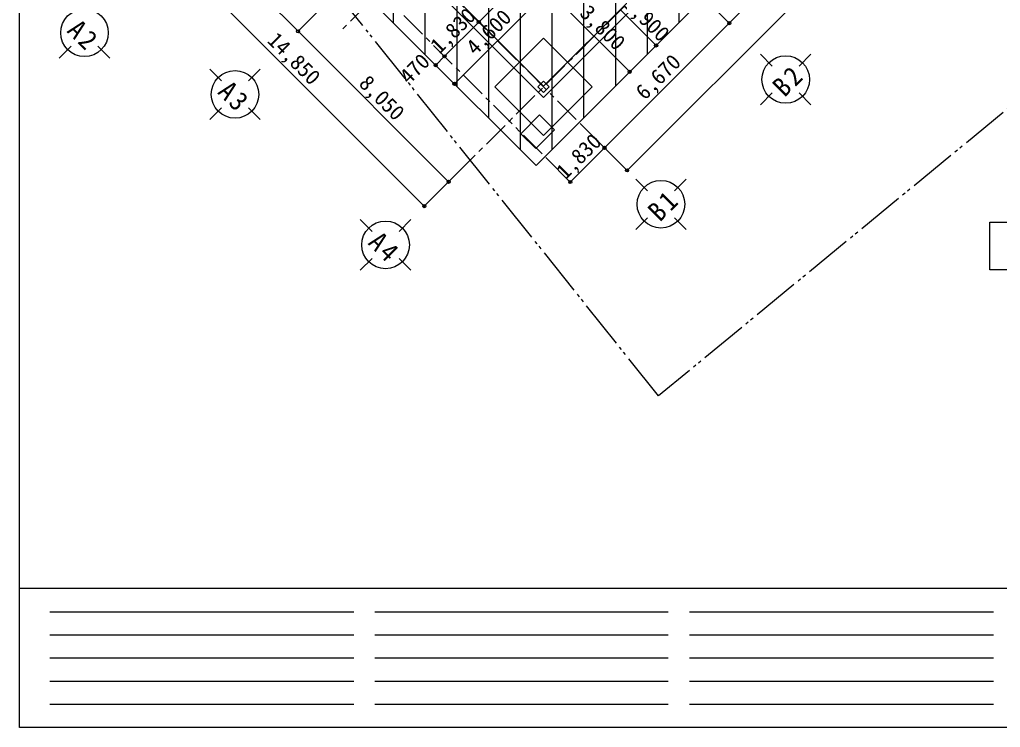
# Model space of a CAD drawing. Units: millimetres at full size, sheet at 1:200. Extents: x -919659 to 1109242, y -84607 to 904409.
# Drawn here: x -113726 to -76643, y 5797 to 32560 of the extents above; entities that cross this region are included whole.
import ezdxf
from ezdxf.enums import TextEntityAlignment as Align

# ---------------------------------------------------------------- set-up
doc = ezdxf.new("R2010")
doc.units = ezdxf.units.MM
doc.header["$LTSCALE"] = 200
doc.header["$PDMODE"] = 32
doc.header["$PDSIZE"] = 120
for name, pattern in [('CHAIN1', [8, 5, -1, 1, -1]), ('DASHED1', [1.8, 1.2, -0.6]), ('DOUBLE_CHAIN2', [12.8, 9, -1, 0.6, -0.6, 0.6, -1])]:
    doc.linetypes.add(name, pattern=pattern)
for name, color, linetype, lineweight in [('4-0_', 4, 'CHAIN1', 5), ('4-1_', 2, 'Continuous', 18), ('4-2_', 3, 'Continuous', 13), ('4-5_', 7, 'Continuous', 5), ('4-6_', 4, 'Continuous', 5), ('4-8_', 3, 'DOUBLE_CHAIN2', 13), ('4-B_', 4, 'Continuous', 5), ('4-E_', 7, 'Continuous', 5), ('4-F_', 7, 'DASHED1', 9), ('7-8_', 7, 'Continuous', 9)]:
    doc.layers.add(name, color=color, linetype=linetype, lineweight=lineweight)
doc.styles.add('ＭＳ ゴシック', font='')
doc.styles.get('ＭＳ ゴシック').set_extended_font_data('MS Gothic')

msp = doc.modelspace()

# ---------------------------------------------------------------- linework, layer by layer
at = {"layer": '4-0_'}
for p, q in [((-75623, 58095.3), (-101516.9, 32201.4)), ((-79533, 44399), (-96623.7, 27308.2)), ((-105830.3, 41931.2), (-92501.3, 28602.2)), ((-107124.3, 40637.2), (-93795.3, 27308.2))]:
    msp.add_line(p, q, dxfattribs=at)
at = {"layer": '4-1_'}
msp.add_lwpolyline([(-93915.5, 29804.3), (-93703.4, 30016.4), (-93915.5, 30228.6), (-94127.6, 30016.4)], close=True, dxfattribs=at)
at = {"layer": '4-2_'}
for p, q in [((-80975.5, 42984.8), (-93915.5, 30044.7)), ((-99607.7, 35736.9), (-93915.5, 30044.7)), ((-99607.7, 35312.7), (-93915.5, 29620.4)), ((-93915.5, 31854.9), (-95754, 30016.4)), ((-95754, 30016.4), (-93915.5, 28177.9)), ((-94069.2, 28953.9), (-93503.6, 28388.2)), ((-93503.6, 28388.2), (-94210.7, 27681.1))]:
    msp.add_line(p, q, dxfattribs=at)
for points in [[(-90648.7, 53082.2), (-80551.2, 42984.8), (-93915.5, 29620.4)], [(-93915.5, 28177.9), (-92077, 30016.4), (-93915.5, 31854.9)], [(-94069.2, 28953.9), (-94776.4, 28246.8), (-94210.7, 27681.1)]]:
    msp.add_lwpolyline(points, dxfattribs=at)
at = {"layer": '4-5_', "color": 2, "lineweight": 18}
msp.add_line((-78260.2, 42984.8), (-94198.4, 27046.6), dxfattribs=at)
at = {"layer": '4-5_', "color": 4}
for p, q in [((-96366.3, 32467.2), (-94739.9, 34093.5)), ((-97286.6, 30134.9), (-94033.9, 33387.5)), ((-90660.3, 30584.6), (-93347.3, 33271.7)), ((-89660.3, 31584.6), (-91003.8, 32928.1)), ((-97660.3, 31173.2), (-96366.3, 32467.2)), ((-97992.6, 30840.9), (-97660.3, 31173.2))]:
    msp.add_line(p, q, dxfattribs=at)
at = {"layer": '4-5_', "color": 2, "lineweight": 18}
msp.add_lwpolyline([(-92367, 55535.9), (-107244.5, 40658.4), (-102577.6, 35991.5), (-102860.4, 35708.6), (-94198.4, 27046.6)], dxfattribs=at)
at = {"layer": '4-5_'}
for p in [(-96366.3, 32467.2), (-89660.3, 31584.6), (-97660.3, 31173.2), (-97992.6, 30840.9), (-90660.3, 30584.6), (-97286.6, 30134.9)]:
    msp.add_point(p, dxfattribs=at)
at = {"layer": '4-6_'}
for p, q in [((-111783.1, 31551.8), (-112228.6, 31106.4)), ((-110764.9, 31551.8), (-110319.4, 31106.4)), ((-85270.3, 30804), (-85715.8, 31249.5)), ((-84252.1, 30804), (-83806.6, 31249.5)), ((-106091.4, 30243.2), (-106536.9, 30688.6)), ((-105073.2, 30243.2), (-104627.7, 30688.6)), ((-85270.3, 29785.8), (-85715.8, 29340.3)), ((-84252.1, 29785.8), (-83806.6, 29340.3)), ((-106091.4, 29224.9), (-106536.9, 28779.5)), ((-105073.2, 29224.9), (-104627.7, 28779.5)), ((-89986.7, 26087.6), (-90432.2, 26533.1)), ((-88968.5, 26087.6), (-88523, 26533.1)), ((-100399.2, 24551), (-100844.7, 24996.4)), ((-99381, 24551), (-98935.5, 24996.4)), ((-89986.7, 25069.4), (-90432.2, 24623.9)), ((-88968.5, 25069.4), (-88523, 24623.9)), ((-100399.2, 23532.7), (-100844.7, 23087.2)), ((-99381, 23532.7), (-98935.5, 23087.2))]:
    msp.add_line(p, q, dxfattribs=at)
for centre in [(-111274, 32061), (-84761.2, 30294.9), (-105582.3, 29734), (-89477.6, 25578.5), (-99890.1, 24041.8)]:
    msp.add_circle(centre, 900, dxfattribs=at)
at = {"layer": '4-8_'}
for p, q in [((-89566.3, 18330.6), (-107648, 40970)), ((-64677.4, 38803), (-89566.3, 18330.6))]:
    msp.add_line(p, q, dxfattribs=at)
at = {"layer": '4-B_'}
for p, q in [((-97200, 50702.9), (-97200, 30048.2)), ((-98400, 49502.9), (-98400, 31248.2)), ((-99600, 48302.9), (-99600, 32448.2)), ((-88800, 37818.9), (-88800, 32444.9)), ((-90000, 36618.9), (-90000, 31244.9)), ((-96000, 35353.6), (-96000, 28848.2)), ((-91200, 35418.9), (-91200, 30044.9)), ((-94800, 34153.6), (-94800, 27648.2)), ((-92400, 34218.9), (-92400, 28844.9)), ((-93600, 33018.9), (-93600, 27644.9))]:
    msp.add_line(p, q, dxfattribs=at)
at = {"layer": '4-E_', "color": 4}
for p, q in [((-90760, 26860.9), (-77791.6, 39829.2)), ((-86894.2, 32427.9), (-82722.2, 36599.8)), ((-108925.5, 36007.5), (-98424.9, 25507)), ((-103198.4, 32117.9), (-107207.7, 36127.2)), ((-86894.2, 32427.9), (-87784.9, 33318.6)), ((-103198.4, 32117.9), (-102315.9, 33000.4)), ((-91610.6, 27711.5), (-86894.2, 32427.9)), ((-97506.2, 26425.7), (-103198.4, 32117.9)), ((-91610.6, 27711.5), (-92501.3, 28602.2)), ((-92904.6, 26417.5), (-91610.6, 27711.5)), ((-90760, 26860.9), (-91610.6, 27711.5)), ((-97506.2, 26425.7), (-96623.7, 27308.2)), ((-92904.6, 26417.5), (-93795.3, 27308.2)), ((-98424.9, 25507), (-97506.2, 26425.7))]:
    msp.add_line(p, q, dxfattribs=at)
at = {"layer": '4-E_'}
for p in [(-86894.2, 32427.9), (-103198.4, 32117.9), (-91610.6, 27711.5), (-90760, 26860.9), (-97506.2, 26425.7), (-92904.6, 26417.5), (-98424.9, 25507)]:
    msp.add_point(p, dxfattribs=at)
at = {"layer": '4-F_', "linetype": 'Continuous'}
msp.add_lwpolyline([(-77040.5, 23101), (-77040.5, 24901), (-62040.5, 24901), (-62040.5, 23101)], close=True, dxfattribs=at)
at = {"layer": '7-8_', "color": 5, "lineweight": 5}
for p, q in [((-113726.4, 5797.2), (-113726.4, 85797.2)), ((1673.6, 11047.2), (-113726.4, 11047.2)), ((1673.6, 5797.2), (-113726.4, 5797.2))]:
    msp.add_line(p, q, dxfattribs=at)
at = {"layer": '7-8_', "color": 3, "lineweight": 13}
for p, q in [((-112586.4, 10172.2), (-101094.3, 10172.2)), ((-100294.3, 10172.2), (-89202.1, 10172.2)), ((-88402.1, 10172.2), (-76910, 10172.2)), ((-112586.4, 9297.2), (-101094.3, 9297.2)), ((-100294.3, 9297.2), (-89202.1, 9297.2)), ((-88402.1, 9297.2), (-76910, 9297.2)), ((-112586.4, 8422.2), (-101094.3, 8422.2)), ((-100294.3, 8422.2), (-89202.1, 8422.2)), ((-88402.1, 8422.2), (-76910, 8422.2)), ((-112586.4, 7547.2), (-101094.3, 7547.2)), ((-100294.3, 7547.2), (-89202.1, 7547.2)), ((-88402.1, 7547.2), (-76910, 7547.2)), ((-112586.4, 6672.2), (-101094.3, 6672.2)), ((-100294.3, 6672.2), (-89202.1, 6672.2)), ((-88402.1, 6672.2), (-76910, 6672.2))]:
    msp.add_line(p, q, dxfattribs=at)

# ---------------------------------------------------------------- texts
at = {"layer": '4-5_', "style": 'ＭＳ ゴシック'}
for s, rotation, p in [('1,900', 315, (-91039.1, 32963.5)), ('3,800', 315, (-92710.9, 32635.3)), ('1,830', 45, (-97720.4, 31113.1)), ('4,600', 45, (-96367.4, 31054.1)), ('470', 45, (-98884.9, 29952.9))]:
    msp.add_text(s, height=586.5, rotation=rotation, dxfattribs=at).set_placement(p, align=Align.BOTTOM_LEFT)
at = {"layer": '4-6_', "color": 3, "char_height": 733.1, "attachment_point": 7, "style": 'ＭＳ ゴシック'}
for s, insert, rotation in [('\\T1.21;\\W0.95;A2', (-111969.7, 32107.7), 315), ('\\T1.21;\\W0.95;B2', (-84808, 29599.2), 45), ('\\T1.21;\\W0.95;A3', (-106278, 29780.8), 315), ('\\T1.21;\\W0.95;B1', (-89524.4, 24882.8), 45), ('\\T1.21;\\W0.95;A4', (-100585.8, 24088.6), 315)]:
    msp.add_mtext(s, dxfattribs=dict(at, insert=insert, rotation=rotation))
at = {"layer": '4-E_', "style": 'ＭＳ ゴシック'}
for s, rotation, p in [('14,850', 315, (-104523.7, 31605.8)), ('6,670', 45, (-89959.5, 29362.6)), ('8,050', 315, (-101059.4, 29978.9)), ('1,830', 45, (-92964.7, 26357.4))]:
    msp.add_text(s, height=586.5, rotation=rotation, dxfattribs=at).set_placement(p, align=Align.BOTTOM_LEFT)

doc.saveas('drawing.dxf')
